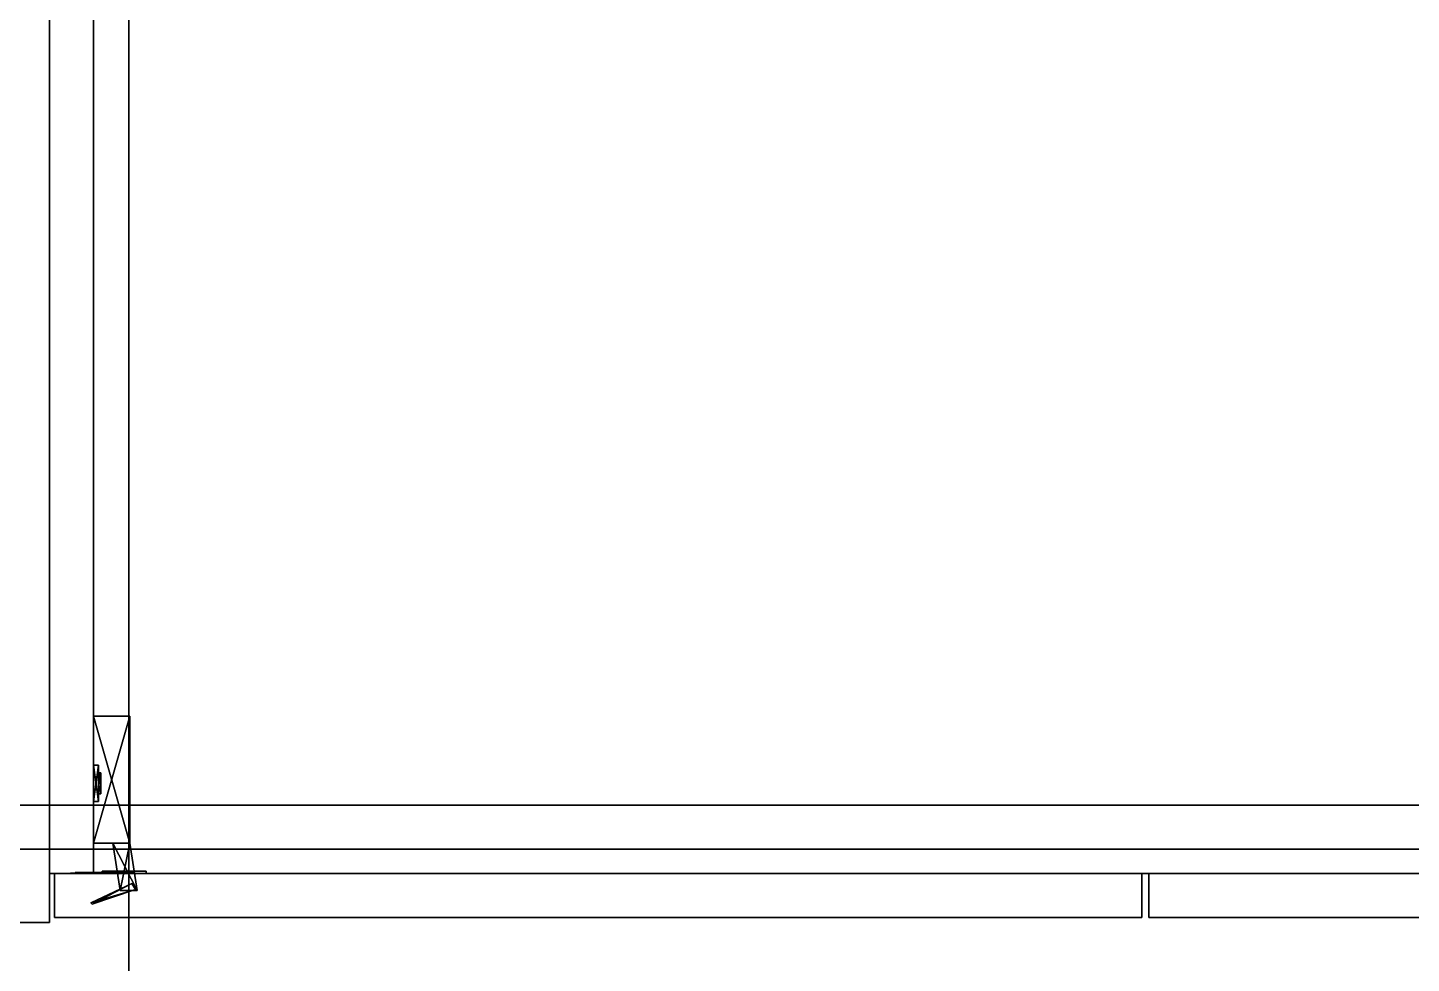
# Model space of a CAD drawing. Extents: x 0 to 5228, y -2725 to 0.
# Drawn here: x 1448 to 2014, y -767 to -383 of the extents above; entities that cross this region are included whole.
import ezdxf

# ---------------------------------------------------------------- set-up
doc = ezdxf.new("R2010")
doc.units = 0
for name, color, linetype in [('LAYER0', 7, 'CONTINUOUS'), ('LAYER1', 7, 'CONTINUOUS'), ('LAYER164', 7, 'CONTINUOUS'), ('LAYER165', 7, 'CONTINUOUS'), ('LAYER167', 7, 'CONTINUOUS'), ('LAYER185', 28, 'CONTINUOUS'), ('LAYER186', 253, 'CONTINUOUS'), ('LAYER187', 28, 'CONTINUOUS'), ('LAYER188', 253, 'CONTINUOUS'), ('LAYER189', 251, 'CONTINUOUS'), ('LAYER194', 251, 'CONTINUOUS'), ('LAYER637', 251, 'CONTINUOUS'), ('LAYER638', 251, 'CONTINUOUS'), ('LAYER722', 16, 'CONTINUOUS'), ('LAYER754', 251, 'CONTINUOUS')]:
    doc.layers.add(name, color=color, linetype=linetype)

msp = doc.modelspace()

# ---------------------------------------------------------------- linework, layer by layer
at = {"layer": 'LAYER0', "invisible_edges": 1}
for points in [[(5227.5, 0), (0, -2725.14), (0, 0), (5227.5, 0)], [(5227.5, -2725.14, 5), (0, 0, 5), (0, -2725.14, 5), (5227.5, -2725.14, 5)], [(0, 0, 5), (5227.5, -2725.14, 5), (5227.5, 0, 5), (0, 0, 5)], [(0, -2725.14), (5227.5, 0), (5227.5, -2725.14), (0, -2725.14)]]:
    msp.add_3dface(points, dxfattribs=at)
at = {"layer": 'LAYER164', "invisible_edges": 1}
for points in [[(1474.5, -150, 2474), (2336.5, -730, 2474), (2336.5, -150, 2474), (1474.5, -150, 2474)], [(2336.5, -730, 2474), (1474.5, -150, 2474), (1474.5, -730, 2474), (2336.5, -730, 2474)], [(1474.5, -150, 2474), (1474.5, -730, 2456), (1474.5, -730, 2474), (1474.5, -150, 2474)], [(1474.5, -730, 2456), (1474.5, -150, 2474), (1474.5, -150, 2456), (1474.5, -730, 2456)], [(1474.5, -730, 2456), (2336.5, -150, 2456), (2336.5, -730, 2456), (1474.5, -730, 2456)], [(2336.5, -150, 2456), (1474.5, -730, 2456), (1474.5, -150, 2456), (2336.5, -150, 2456)], [(1474.5, -730, 2456), (2336.5, -730, 2474), (1474.5, -730, 2474), (1474.5, -730, 2456)], [(2336.5, -730, 2474), (1474.5, -730, 2456), (2336.5, -730, 2456), (2336.5, -730, 2474)]]:
    msp.add_3dface(points, dxfattribs=at)
at = {"layer": 'LAYER165', "invisible_edges": 1}
for points in [[(2336.5, -150, 1994), (1474.5, -730, 1994), (1474.5, -150, 1994), (2336.5, -150, 1994)], [(1474.5, -730, 1994), (2336.5, -150, 1994), (2336.5, -730, 1994), (1474.5, -730, 1994)], [(1474.5, -150, 2012), (1474.5, -730, 1994), (1474.5, -730, 2012), (1474.5, -150, 2012)], [(1474.5, -730, 1994), (1474.5, -150, 2012), (1474.5, -150, 1994), (1474.5, -730, 1994)], [(2336.5, -730, 2012), (1474.5, -150, 2012), (1474.5, -730, 2012), (2336.5, -730, 2012)], [(1474.5, -150, 2012), (2336.5, -730, 2012), (2336.5, -150, 2012), (1474.5, -150, 2012)], [(2336.5, -730, 2012), (1474.5, -730, 1994), (2336.5, -730, 1994), (2336.5, -730, 2012)], [(1474.5, -730, 1994), (2336.5, -730, 2012), (1474.5, -730, 2012), (1474.5, -730, 1994)]]:
    msp.add_3dface(points, dxfattribs=at)
at = {"layer": 'LAYER167', "invisible_edges": 1}
for points in [[(1456.5, -150, 1993), (1474.5, -730, 1993), (1456.5, -730, 1993), (1456.5, -150, 1993)], [(1474.5, -730, 1993), (1456.5, -150, 1993), (1474.5, -150, 1993), (1474.5, -730, 1993)], [(1474.5, -150, 2475), (1456.5, -730, 2475), (1474.5, -730, 2475), (1474.5, -150, 2475)], [(1456.5, -730, 2475), (1474.5, -150, 2475), (1456.5, -150, 2475), (1456.5, -730, 2475)], [(1456.5, -730, 2475), (1456.5, -150, 1993), (1456.5, -730, 1993), (1456.5, -730, 2475)], [(1456.5, -150, 1993), (1456.5, -730, 2475), (1456.5, -150, 2475), (1456.5, -150, 1993)], [(1474.5, -150, 2475), (1474.5, -730, 1993), (1474.5, -150, 1993), (1474.5, -150, 2475)], [(1474.5, -730, 1993), (1474.5, -150, 2475), (1474.5, -730, 2475), (1474.5, -730, 1993)], [(1456.5, -730, 2475), (1474.5, -730, 1993), (1474.5, -730, 2475), (1456.5, -730, 2475)], [(1474.5, -730, 1993), (1456.5, -730, 2475), (1456.5, -730, 1993), (1474.5, -730, 1993)]]:
    msp.add_3dface(points, dxfattribs=at)
at = {"layer": 'LAYER185'}
for points, invisible_edges in [([(1465.99, -729.75, 2091.025), (1465, -729.75, 2096), (1467, -729.75, 2096), (1467, -729.75, 2090.5)], 10), ([(1465, -729.75, 2096), (1465.99, -729.75, 2100.975), (1467, -729.75, 2101.5), (1467, -729.75, 2096)], 10), ([(1468.807, -729.75, 2086.808), (1465.99, -729.75, 2091.025), (1467, -729.75, 2090.5), (1470.5, -729.75, 2090.5)], 10), ([(1465.99, -729.75, 2100.975), (1468.807, -729.75, 2105.192), (1470.5, -729.75, 2101.5), (1467, -729.75, 2101.5)], 10), ([(1467, -729.5, 2101.5), (1467, -729.5, 2090.5), (1474, -729.5, 2090.5), (1473.79, -729.5, 2101.317)], 4), ([(1473.025, -729.75, 2083.99), (1468.807, -729.75, 2086.808), (1470.5, -729.75, 2090.5), (1474, -729.75, 2090.5)], 10), ([(1468.807, -729.75, 2105.192), (1473.025, -729.75, 2108.01), (1474, -729.75, 2101.5), (1470.5, -729.75, 2101.5)], 10), ([(1478, -729.75, 2083), (1473.025, -729.75, 2083.99), (1474, -729.75, 2090.5), (1478, -729.75, 2087)], 2), ([(1473.025, -729.75, 2108.01), (1478, -729.75, 2109), (1478, -729.75, 2105), (1474, -729.75, 2101.5)], 8), ([(1473.79, -729.5, 2101.317), (1474, -729.5, 2090.5), (1478, -729.5, 2087), (1478, -729.5, 2105)], 5), ([(1496, -729, 2075), (1491, -729, 2087), (1478, -729, 2087), (1478, -729, 2075)], 1), ([(1496, -729, 2117), (1491, -729, 2105), (1478, -729, 2105), (1478, -729, 2117)], 1), ([(1478, -729.5, 2105), (1478, -729.5, 2087), (1491, -729.5, 2087), (1491, -729.5, 2105)], 1), ([(1496, -729, 2117), (1496, -729, 2075), (1491, -729, 2087), (1491, -729, 2105)], 10)]:
    msp.add_3dface(points, dxfattribs=dict(at, invisible_edges=invisible_edges))
for points in [[(1496, -729, 2075), (1478, -729, 2075), (1478, -729, 2075), (1496, -729, 2075)], [(1496, -729, 2117), (1478, -729, 2117), (1478, -729, 2117), (1496, -729, 2117)], [(1491, -729, 2087), (1491, -730, 2087), (1478, -730, 2087), (1478, -729, 2087)], [(1478, -729, 2087), (1478, -730, 2087), (1478, -730, 2075), (1478, -729, 2075)], [(1478, -729, 2075), (1478, -730, 2075), (1496, -730, 2075), (1496, -729, 2075)], [(1491, -729, 2105), (1491, -730, 2105), (1478, -730, 2105), (1478, -729, 2105)], [(1478, -729, 2105), (1478, -730, 2105), (1478, -730, 2117), (1478, -729, 2117)], [(1478, -729, 2117), (1478, -730, 2117), (1496, -730, 2117), (1496, -729, 2117)], [(1478, -730, 2087), (1478, -730, 2075), (1478, -730, 2087)], [(1478, -730, 2105), (1478, -730, 2117), (1478, -730, 2105)], [(1496, -730, 2075), (1478, -730, 2075), (1478, -730, 2117), (1496, -730, 2117)], [(1491, -729, 2087), (1491, -730, 2087), (1491, -730, 2105), (1491, -729, 2105)], [(1491, -730, 2087), (1491, -730, 2105), (1491, -730, 2087)], [(1496, -729, 2117), (1496, -730, 2117), (1496, -729, 2117)], [(1496, -730, 2075), (1496, -730, 2117), (1496, -729, 2117), (1496, -729, 2075)]]:
    msp.add_3dface(points, dxfattribs=at)
at = {"layer": 'LAYER186'}
for points in [[(1474.5, -665.5, 2089.217), (1489.421, -717.5, 2089.217), (1474.5, -717.5, 2089.217), (1474.5, -665.5, 2089.217)], [(1489.421, -665.5, 2089.217), (1489.421, -717.5, 2089.217), (1474.5, -665.5, 2089.217), (1489.421, -665.5, 2089.217)], [(1474.5, -665.5, 2102.783), (1489.421, -665.5, 2089.217), (1474.5, -665.5, 2089.217), (1474.5, -665.5, 2102.783)], [(1489.421, -665.5, 2102.783), (1489.421, -665.5, 2089.217), (1474.5, -665.5, 2102.783), (1489.421, -665.5, 2102.783)], [(1474.5, -717.5, 2102.783), (1489.421, -665.5, 2102.783), (1474.5, -665.5, 2102.783), (1474.5, -717.5, 2102.783)], [(1489.421, -717.5, 2102.783), (1489.421, -665.5, 2102.783), (1474.5, -717.5, 2102.783), (1489.421, -717.5, 2102.783)], [(1489.421, -665.5, 2089.217), (1489.421, -717.5, 2102.783), (1489.421, -717.5, 2089.217), (1489.421, -665.5, 2089.217)], [(1489.421, -665.5, 2102.783), (1489.421, -717.5, 2102.783), (1489.421, -665.5, 2089.217), (1489.421, -665.5, 2102.783)], [(1474.5, -685.5, 2122), (1474.5, -700.5, 2122), (1476.489, -700.5, 2122), (1474.5, -685.5, 2122)], [(1476.489, -685.5, 2122), (1474.5, -685.5, 2122), (1476.489, -700.5, 2122), (1476.489, -685.5, 2122)], [(1474.5, -685.5, 2070), (1474.5, -685.5, 2122), (1476.489, -685.5, 2122), (1474.5, -685.5, 2070)], [(1476.489, -685.5, 2070), (1474.5, -685.5, 2070), (1476.489, -685.5, 2122), (1476.489, -685.5, 2070)], [(1474.5, -700.5, 2070), (1474.5, -685.5, 2070), (1476.489, -685.5, 2070), (1474.5, -700.5, 2070)], [(1476.489, -700.5, 2070), (1474.5, -700.5, 2070), (1476.489, -685.5, 2070), (1476.489, -700.5, 2070)], [(1476.489, -685.5, 2122), (1476.489, -700.5, 2122), (1476.489, -700.5, 2070), (1476.489, -685.5, 2122)], [(1476.489, -685.5, 2070), (1476.489, -685.5, 2122), (1476.489, -700.5, 2070), (1476.489, -685.5, 2070)], [(1476.489, -693, 2109.291), (1477.484, -688.7573, 2114.087), (1477.484, -693, 2109.291), (1476.489, -693, 2109.291)], [(1476.489, -688.7573, 2114.087), (1477.484, -688.7573, 2114.087), (1476.489, -693, 2109.291), (1476.489, -688.7573, 2114.087)], [(1476.489, -688.7573, 2114.087), (1477.484, -693, 2118.883), (1477.484, -688.7573, 2114.087), (1476.489, -688.7573, 2114.087)], [(1476.489, -693, 2118.883), (1477.484, -693, 2118.883), (1476.489, -688.7573, 2114.087), (1476.489, -693, 2118.883)], [(1476.489, -693, 2109.291), (1476.489, -688.7573, 2114.087), (1476.489, -693, 2118.883), (1476.489, -693, 2109.291)], [(1476.489, -693, 2073.117), (1477.484, -688.7573, 2077.913), (1477.484, -693, 2073.117), (1476.489, -693, 2073.117)], [(1476.489, -688.7573, 2077.913), (1477.484, -688.7573, 2077.913), (1476.489, -693, 2073.117), (1476.489, -688.7573, 2077.913)], [(1476.489, -688.7573, 2077.913), (1477.484, -693, 2082.709), (1477.484, -688.7573, 2077.913), (1476.489, -688.7573, 2077.913)], [(1476.489, -693, 2082.709), (1477.484, -693, 2082.709), (1476.489, -688.7573, 2077.913), (1476.489, -693, 2082.709)], [(1476.489, -693, 2073.117), (1476.489, -688.7573, 2077.913), (1476.489, -693, 2082.709), (1476.489, -693, 2073.117)], [(1477.484, -697.2427, 2114.087), (1477.484, -688.7573, 2114.087), (1477.484, -693, 2118.883), (1477.484, -697.2427, 2114.087)], [(1477.484, -693, 2109.291), (1477.484, -688.7573, 2114.087), (1477.484, -697.2427, 2114.087), (1477.484, -693, 2109.291)], [(1477.484, -697.2427, 2077.913), (1477.484, -688.7573, 2077.913), (1477.484, -693, 2082.709), (1477.484, -697.2427, 2077.913)], [(1477.484, -693, 2073.117), (1477.484, -688.7573, 2077.913), (1477.484, -697.2427, 2077.913), (1477.484, -693, 2073.117)], [(1476.489, -697.2427, 2114.087), (1477.484, -693, 2109.291), (1477.484, -697.2427, 2114.087), (1476.489, -697.2427, 2114.087)], [(1476.489, -693, 2109.291), (1477.484, -693, 2109.291), (1476.489, -697.2427, 2114.087), (1476.489, -693, 2109.291)], [(1476.489, -697.2427, 2114.087), (1476.489, -693, 2109.291), (1476.489, -693, 2118.883), (1476.489, -697.2427, 2114.087)], [(1476.489, -697.2427, 2114.087), (1477.484, -693, 2118.883), (1476.489, -693, 2118.883), (1476.489, -697.2427, 2114.087)], [(1477.484, -697.2427, 2114.087), (1477.484, -693, 2118.883), (1476.489, -697.2427, 2114.087), (1477.484, -697.2427, 2114.087)], [(1476.489, -697.2427, 2077.913), (1477.484, -693, 2073.117), (1477.484, -697.2427, 2077.913), (1476.489, -697.2427, 2077.913)], [(1476.489, -693, 2073.117), (1477.484, -693, 2073.117), (1476.489, -697.2427, 2077.913), (1476.489, -693, 2073.117)], [(1476.489, -697.2427, 2077.913), (1476.489, -693, 2073.117), (1476.489, -693, 2082.709), (1476.489, -697.2427, 2077.913)], [(1476.489, -697.2427, 2077.913), (1477.484, -693, 2082.709), (1476.489, -693, 2082.709), (1476.489, -697.2427, 2077.913)], [(1477.484, -697.2427, 2077.913), (1477.484, -693, 2082.709), (1476.489, -697.2427, 2077.913), (1477.484, -697.2427, 2077.913)], [(1476.489, -700.5, 2122), (1474.5, -700.5, 2122), (1474.5, -700.5, 2070), (1476.489, -700.5, 2122)], [(1476.489, -700.5, 2070), (1476.489, -700.5, 2122), (1474.5, -700.5, 2070), (1476.489, -700.5, 2070)], [(1482.458, -717.5, 2089.217), (1492.406, -736.8652, 2089.217), (1485.442, -736.8652, 2089.217), (1482.458, -717.5, 2089.217)], [(1489.421, -717.5, 2089.217), (1492.406, -736.8652, 2089.217), (1482.458, -717.5, 2089.217), (1489.421, -717.5, 2089.217)], [(1485.442, -736.8652, 2102.783), (1489.421, -717.5, 2102.783), (1482.458, -717.5, 2102.783), (1485.442, -736.8652, 2102.783)], [(1492.406, -736.8652, 2102.783), (1489.421, -717.5, 2102.783), (1485.442, -736.8652, 2102.783), (1492.406, -736.8652, 2102.783)], [(1489.421, -717.5, 2089.217), (1492.406, -736.8652, 2102.783), (1492.406, -736.8652, 2089.217), (1489.421, -717.5, 2089.217)], [(1489.421, -717.5, 2102.783), (1492.406, -736.8652, 2102.783), (1489.421, -717.5, 2089.217), (1489.421, -717.5, 2102.783)], [(1490.192, -734.0752, 2090.348), (1473.909, -742.5, 2090.348), (1473.418, -741.9229, 2090.348), (1490.192, -734.0752, 2090.348)], [(1473.418, -741.9229, 2101.652), (1491.682, -736.4556, 2101.652), (1490.192, -734.0752, 2101.652), (1473.418, -741.9229, 2101.652)], [(1473.909, -742.5, 2101.652), (1491.682, -736.4556, 2101.652), (1473.418, -741.9229, 2101.652), (1473.909, -742.5, 2101.652)], [(1491.682, -736.4556, 2090.348), (1473.909, -742.5, 2090.348), (1490.192, -734.0752, 2090.348), (1491.682, -736.4556, 2090.348)], [(1491.682, -736.4556, 2090.348), (1473.909, -742.5, 2101.652), (1473.909, -742.5, 2090.348), (1491.682, -736.4556, 2090.348)], [(1491.682, -736.4556, 2101.652), (1473.909, -742.5, 2101.652), (1491.682, -736.4556, 2090.348), (1491.682, -736.4556, 2101.652)]]:
    msp.add_3dface(points, dxfattribs=at)
at = {"layer": 'LAYER187'}
for points, invisible_edges in [([(1465.99, -729.75, 2367.025), (1465, -729.75, 2372), (1467, -729.75, 2372), (1467, -729.75, 2366.5)], 10), ([(1465, -729.75, 2372), (1465.99, -729.75, 2376.975), (1467, -729.75, 2377.5), (1467, -729.75, 2372)], 10), ([(1468.807, -729.75, 2362.808), (1465.99, -729.75, 2367.025), (1467, -729.75, 2366.5), (1470.5, -729.75, 2366.5)], 10), ([(1465.99, -729.75, 2376.975), (1468.807, -729.75, 2381.192), (1470.5, -729.75, 2377.5), (1467, -729.75, 2377.5)], 10), ([(1467, -729.5, 2377.5), (1467, -729.5, 2366.5), (1474, -729.5, 2366.5), (1473.79, -729.5, 2377.317)], 4), ([(1473.025, -729.75, 2359.99), (1468.807, -729.75, 2362.808), (1470.5, -729.75, 2366.5), (1474, -729.75, 2366.5)], 10), ([(1468.807, -729.75, 2381.192), (1473.025, -729.75, 2384.01), (1474, -729.75, 2377.5), (1470.5, -729.75, 2377.5)], 10), ([(1478, -729.75, 2359), (1473.025, -729.75, 2359.99), (1474, -729.75, 2366.5), (1478, -729.75, 2363)], 2), ([(1473.025, -729.75, 2384.01), (1478, -729.75, 2385), (1478, -729.75, 2381), (1474, -729.75, 2377.5)], 8), ([(1473.79, -729.5, 2377.317), (1474, -729.5, 2366.5), (1478, -729.5, 2363), (1478, -729.5, 2381)], 5), ([(1496, -729, 2351), (1491, -729, 2363), (1478, -729, 2363), (1478, -729, 2351)], 1), ([(1496, -729, 2393), (1491, -729, 2381), (1478, -729, 2381), (1478, -729, 2393)], 1), ([(1478, -729.5, 2381), (1478, -729.5, 2363), (1491, -729.5, 2363), (1491, -729.5, 2381)], 1), ([(1496, -729, 2393), (1496, -729, 2351), (1491, -729, 2363), (1491, -729, 2381)], 10)]:
    msp.add_3dface(points, dxfattribs=dict(at, invisible_edges=invisible_edges))
for points in [[(1496, -729, 2351), (1478, -729, 2351), (1478, -729, 2351), (1496, -729, 2351)], [(1496, -729, 2393), (1478, -729, 2393), (1478, -729, 2393), (1496, -729, 2393)], [(1491, -729, 2363), (1491, -730, 2363), (1478, -730, 2363), (1478, -729, 2363)], [(1478, -729, 2363), (1478, -730, 2363), (1478, -730, 2351), (1478, -729, 2351)], [(1478, -729, 2351), (1478, -730, 2351), (1496, -730, 2351), (1496, -729, 2351)], [(1491, -729, 2381), (1491, -730, 2381), (1478, -730, 2381), (1478, -729, 2381)], [(1478, -729, 2381), (1478, -730, 2381), (1478, -730, 2393), (1478, -729, 2393)], [(1478, -729, 2393), (1478, -730, 2393), (1496, -730, 2393), (1496, -729, 2393)], [(1478, -730, 2363), (1478, -730, 2351), (1478, -730, 2363)], [(1478, -730, 2381), (1478, -730, 2393), (1478, -730, 2381)], [(1496, -730, 2351), (1478, -730, 2351), (1478, -730, 2393), (1496, -730, 2393)], [(1491, -729, 2363), (1491, -730, 2363), (1491, -730, 2381), (1491, -729, 2381)], [(1491, -730, 2363), (1491, -730, 2381), (1491, -730, 2363)], [(1496, -729, 2393), (1496, -730, 2393), (1496, -729, 2393)], [(1496, -730, 2351), (1496, -730, 2393), (1496, -729, 2393), (1496, -729, 2351)]]:
    msp.add_3dface(points, dxfattribs=at)
at = {"layer": 'LAYER188'}
for points in [[(1474.5, -665.5, 2365.217), (1489.421, -717.5, 2365.217), (1474.5, -717.5, 2365.217), (1474.5, -665.5, 2365.217)], [(1489.421, -665.5, 2365.217), (1489.421, -717.5, 2365.217), (1474.5, -665.5, 2365.217), (1489.421, -665.5, 2365.217)], [(1474.5, -665.5, 2378.783), (1489.421, -665.5, 2365.217), (1474.5, -665.5, 2365.217), (1474.5, -665.5, 2378.783)], [(1489.421, -665.5, 2378.783), (1489.421, -665.5, 2365.217), (1474.5, -665.5, 2378.783), (1489.421, -665.5, 2378.783)], [(1474.5, -717.5, 2378.783), (1489.421, -665.5, 2378.783), (1474.5, -665.5, 2378.783), (1474.5, -717.5, 2378.783)], [(1489.421, -717.5, 2378.783), (1489.421, -665.5, 2378.783), (1474.5, -717.5, 2378.783), (1489.421, -717.5, 2378.783)], [(1489.421, -665.5, 2365.217), (1489.421, -717.5, 2378.783), (1489.421, -717.5, 2365.217), (1489.421, -665.5, 2365.217)], [(1489.421, -665.5, 2378.783), (1489.421, -717.5, 2378.783), (1489.421, -665.5, 2365.217), (1489.421, -665.5, 2378.783)], [(1474.5, -685.5, 2398), (1474.5, -700.5, 2398), (1476.489, -700.5, 2398), (1474.5, -685.5, 2398)], [(1476.489, -685.5, 2398), (1474.5, -685.5, 2398), (1476.489, -700.5, 2398), (1476.489, -685.5, 2398)], [(1474.5, -685.5, 2346), (1474.5, -685.5, 2398), (1476.489, -685.5, 2398), (1474.5, -685.5, 2346)], [(1476.489, -685.5, 2346), (1474.5, -685.5, 2346), (1476.489, -685.5, 2398), (1476.489, -685.5, 2346)], [(1474.5, -700.5, 2346), (1474.5, -685.5, 2346), (1476.489, -685.5, 2346), (1474.5, -700.5, 2346)], [(1476.489, -700.5, 2346), (1474.5, -700.5, 2346), (1476.489, -685.5, 2346), (1476.489, -700.5, 2346)], [(1476.489, -685.5, 2398), (1476.489, -700.5, 2398), (1476.489, -700.5, 2346), (1476.489, -685.5, 2398)], [(1476.489, -685.5, 2346), (1476.489, -685.5, 2398), (1476.489, -700.5, 2346), (1476.489, -685.5, 2346)], [(1476.489, -693, 2385.291), (1477.484, -688.7573, 2390.087), (1477.484, -693, 2385.291), (1476.489, -693, 2385.291)], [(1476.489, -688.7573, 2390.087), (1477.484, -688.7573, 2390.087), (1476.489, -693, 2385.291), (1476.489, -688.7573, 2390.087)], [(1476.489, -688.7573, 2390.087), (1477.484, -693, 2394.883), (1477.484, -688.7573, 2390.087), (1476.489, -688.7573, 2390.087)], [(1476.489, -693, 2394.883), (1477.484, -693, 2394.883), (1476.489, -688.7573, 2390.087), (1476.489, -693, 2394.883)], [(1476.489, -693, 2385.291), (1476.489, -688.7573, 2390.087), (1476.489, -693, 2394.883), (1476.489, -693, 2385.291)], [(1476.489, -693, 2349.117), (1477.484, -688.7573, 2353.913), (1477.484, -693, 2349.117), (1476.489, -693, 2349.117)], [(1476.489, -688.7573, 2353.913), (1477.484, -688.7573, 2353.913), (1476.489, -693, 2349.117), (1476.489, -688.7573, 2353.913)], [(1476.489, -688.7573, 2353.913), (1477.484, -693, 2358.709), (1477.484, -688.7573, 2353.913), (1476.489, -688.7573, 2353.913)], [(1476.489, -693, 2358.709), (1477.484, -693, 2358.709), (1476.489, -688.7573, 2353.913), (1476.489, -693, 2358.709)], [(1476.489, -693, 2349.117), (1476.489, -688.7573, 2353.913), (1476.489, -693, 2358.709), (1476.489, -693, 2349.117)], [(1477.484, -697.2427, 2390.087), (1477.484, -688.7573, 2390.087), (1477.484, -693, 2394.883), (1477.484, -697.2427, 2390.087)], [(1477.484, -693, 2385.291), (1477.484, -688.7573, 2390.087), (1477.484, -697.2427, 2390.087), (1477.484, -693, 2385.291)], [(1477.484, -697.2427, 2353.913), (1477.484, -688.7573, 2353.913), (1477.484, -693, 2358.709), (1477.484, -697.2427, 2353.913)], [(1477.484, -693, 2349.117), (1477.484, -688.7573, 2353.913), (1477.484, -697.2427, 2353.913), (1477.484, -693, 2349.117)], [(1476.489, -697.2427, 2390.087), (1477.484, -693, 2385.291), (1477.484, -697.2427, 2390.087), (1476.489, -697.2427, 2390.087)], [(1476.489, -693, 2385.291), (1477.484, -693, 2385.291), (1476.489, -697.2427, 2390.087), (1476.489, -693, 2385.291)], [(1476.489, -697.2427, 2390.087), (1476.489, -693, 2385.291), (1476.489, -693, 2394.883), (1476.489, -697.2427, 2390.087)], [(1476.489, -697.2427, 2390.087), (1477.484, -693, 2394.883), (1476.489, -693, 2394.883), (1476.489, -697.2427, 2390.087)], [(1477.484, -697.2427, 2390.087), (1477.484, -693, 2394.883), (1476.489, -697.2427, 2390.087), (1477.484, -697.2427, 2390.087)], [(1476.489, -697.2427, 2353.913), (1477.484, -693, 2349.117), (1477.484, -697.2427, 2353.913), (1476.489, -697.2427, 2353.913)], [(1476.489, -693, 2349.117), (1477.484, -693, 2349.117), (1476.489, -697.2427, 2353.913), (1476.489, -693, 2349.117)], [(1476.489, -697.2427, 2353.913), (1476.489, -693, 2349.117), (1476.489, -693, 2358.709), (1476.489, -697.2427, 2353.913)], [(1476.489, -697.2427, 2353.913), (1477.484, -693, 2358.709), (1476.489, -693, 2358.709), (1476.489, -697.2427, 2353.913)], [(1477.484, -697.2427, 2353.913), (1477.484, -693, 2358.709), (1476.489, -697.2427, 2353.913), (1477.484, -697.2427, 2353.913)], [(1476.489, -700.5, 2398), (1474.5, -700.5, 2398), (1474.5, -700.5, 2346), (1476.489, -700.5, 2398)], [(1476.489, -700.5, 2346), (1476.489, -700.5, 2398), (1474.5, -700.5, 2346), (1476.489, -700.5, 2346)], [(1482.458, -717.5, 2365.217), (1492.406, -736.8652, 2365.217), (1485.442, -736.8652, 2365.217), (1482.458, -717.5, 2365.217)], [(1489.421, -717.5, 2365.217), (1492.406, -736.8652, 2365.217), (1482.458, -717.5, 2365.217), (1489.421, -717.5, 2365.217)], [(1485.442, -736.8652, 2378.783), (1489.421, -717.5, 2378.783), (1482.458, -717.5, 2378.783), (1485.442, -736.8652, 2378.783)], [(1492.406, -736.8652, 2378.783), (1489.421, -717.5, 2378.783), (1485.442, -736.8652, 2378.783), (1492.406, -736.8652, 2378.783)], [(1489.421, -717.5, 2365.217), (1492.406, -736.8652, 2378.783), (1492.406, -736.8652, 2365.217), (1489.421, -717.5, 2365.217)], [(1489.421, -717.5, 2378.783), (1492.406, -736.8652, 2378.783), (1489.421, -717.5, 2365.217), (1489.421, -717.5, 2378.783)], [(1490.192, -734.0752, 2366.348), (1473.909, -742.5, 2366.348), (1473.418, -741.9229, 2366.348), (1490.192, -734.0752, 2366.348)], [(1473.418, -741.9229, 2377.652), (1491.682, -736.4556, 2377.652), (1490.192, -734.0752, 2377.652), (1473.418, -741.9229, 2377.652)], [(1473.909, -742.5, 2377.652), (1491.682, -736.4556, 2377.652), (1473.418, -741.9229, 2377.652), (1473.909, -742.5, 2377.652)], [(1491.682, -736.4556, 2366.348), (1473.909, -742.5, 2366.348), (1490.192, -734.0752, 2366.348), (1491.682, -736.4556, 2366.348)], [(1491.682, -736.4556, 2366.348), (1473.909, -742.5, 2377.652), (1473.909, -742.5, 2366.348), (1491.682, -736.4556, 2366.348)], [(1491.682, -736.4556, 2377.652), (1473.909, -742.5, 2377.652), (1491.682, -736.4556, 2366.348), (1491.682, -736.4556, 2377.652)]]:
    msp.add_3dface(points, dxfattribs=at)
at = {"layer": 'LAYER189', "invisible_edges": 1}
for points in [[(1904, -730, 1968), (1458.5, -730, 2472), (1904, -730, 2472), (1904, -730, 1968)], [(1458.5, -730, 2472), (1904, -730, 1968), (1458.5, -730, 1968), (1458.5, -730, 2472)], [(1904, -730, 1968), (1458.5, -748, 1968), (1458.5, -730, 1968), (1904, -730, 1968)], [(1458.5, -748, 1968), (1904, -730, 1968), (1904, -748, 1968), (1458.5, -748, 1968)], [(1458.5, -748, 1968), (1458.5, -730, 2472), (1458.5, -730, 1968), (1458.5, -748, 1968)], [(1458.5, -730, 2472), (1458.5, -748, 1968), (1458.5, -748, 2472), (1458.5, -730, 2472)], [(1904, -748, 2472), (1458.5, -730, 2472), (1458.5, -748, 2472), (1904, -748, 2472)], [(1458.5, -730, 2472), (1904, -748, 2472), (1904, -730, 2472), (1458.5, -730, 2472)], [(1904, -748, 2472), (1904, -730, 1968), (1904, -730, 2472), (1904, -748, 2472)], [(1904, -730, 1968), (1904, -748, 2472), (1904, -748, 1968), (1904, -730, 1968)], [(1458.5, -748, 1968), (1904, -748, 2472), (1458.5, -748, 2472), (1458.5, -748, 1968)], [(1904, -748, 2472), (1458.5, -748, 1968), (1904, -748, 1968), (1904, -748, 2472)]]:
    msp.add_3dface(points, dxfattribs=at)
at = {"layer": 'LAYER194', "invisible_edges": 1}
for points in [[(1907, -730, 2472), (2352.5, -730, 1968), (1907, -730, 1968), (1907, -730, 2472)], [(2352.5, -730, 1968), (1907, -730, 2472), (2352.5, -730, 2472), (2352.5, -730, 1968)], [(1907, -748, 1968), (2352.5, -730, 1968), (2352.5, -748, 1968), (1907, -748, 1968)], [(2352.5, -730, 1968), (1907, -748, 1968), (1907, -730, 1968), (2352.5, -730, 1968)], [(1907, -730, 2472), (2352.5, -748, 2472), (2352.5, -730, 2472), (1907, -730, 2472)], [(2352.5, -748, 2472), (1907, -730, 2472), (1907, -748, 2472), (2352.5, -748, 2472)], [(1907, -748, 1968), (1907, -730, 2472), (1907, -730, 1968), (1907, -748, 1968)], [(1907, -730, 2472), (1907, -748, 1968), (1907, -748, 2472), (1907, -730, 2472)], [(2352.5, -748, 2472), (1907, -748, 1968), (2352.5, -748, 1968), (2352.5, -748, 2472)], [(1907, -748, 1968), (2352.5, -748, 2472), (1907, -748, 2472), (1907, -748, 1968)]]:
    msp.add_3dface(points, dxfattribs=at)
at = {"layer": 'LAYER637', "invisible_edges": 1}
for points in [[(2354.5, -150, 1975), (1456.5, -730, 1975), (1456.5, -150, 1975), (2354.5, -150, 1975)], [(1456.5, -730, 1975), (2354.5, -150, 1975), (2354.5, -730, 1975), (1456.5, -730, 1975)], [(1456.5, -150, 1993), (1456.5, -730, 1975), (1456.5, -730, 1993), (1456.5, -150, 1993)], [(1456.5, -730, 1975), (1456.5, -150, 1993), (1456.5, -150, 1975), (1456.5, -730, 1975)], [(2354.5, -730, 1993), (1456.5, -150, 1993), (1456.5, -730, 1993), (2354.5, -730, 1993)], [(1456.5, -150, 1993), (2354.5, -730, 1993), (2354.5, -150, 1993), (1456.5, -150, 1993)], [(2354.5, -730, 1993), (1456.5, -730, 1975), (2354.5, -730, 1975), (2354.5, -730, 1993)], [(1456.5, -730, 1975), (2354.5, -730, 1993), (1456.5, -730, 1993), (1456.5, -730, 1975)]]:
    msp.add_3dface(points, dxfattribs=at)
at = {"layer": 'LAYER638', "invisible_edges": 1}
for points in [[(1438.5, -150, 155), (1456.5, -750, 155), (1438.5, -750, 155), (1438.5, -150, 155)], [(1456.5, -750, 155), (1438.5, -150, 155), (1456.5, -150, 155), (1456.5, -750, 155)], [(1456.5, -150, 2475), (1438.5, -750, 2475), (1456.5, -750, 2475), (1456.5, -150, 2475)], [(1438.5, -750, 2475), (1456.5, -150, 2475), (1438.5, -150, 2475), (1438.5, -750, 2475)], [(1456.5, -150, 2475), (1456.5, -750, 155), (1456.5, -150, 155), (1456.5, -150, 2475)], [(1456.5, -750, 155), (1456.5, -150, 2475), (1456.5, -750, 2475), (1456.5, -750, 155)], [(1438.5, -750, 2475), (1456.5, -750, 155), (1456.5, -750, 2475), (1438.5, -750, 2475)], [(1456.5, -750, 155), (1438.5, -750, 2475), (1438.5, -750, 155), (1456.5, -750, 155)]]:
    msp.add_3dface(points, dxfattribs=at)
at = {"layer": 'LAYER722', "invisible_edges": 1}
for points in [[(2324, -200, 5), (1489, -950, 5), (1489, -200, 5), (2324, -200, 5)], [(1489, -950, 5), (2324, -200, 5), (2324, -950, 5), (1489, -950, 5)], [(1489, -200, 1905), (1489, -950, 5), (1489, -950, 1905), (1489, -200, 1905)], [(1489, -950, 5), (1489, -200, 1905), (1489, -200, 5), (1489, -950, 5)], [(2324, -950, 1905), (1489, -200, 1905), (1489, -950, 1905), (2324, -950, 1905)], [(1489, -200, 1905), (2324, -950, 1905), (2324, -200, 1905), (1489, -200, 1905)]]:
    msp.add_3dface(points, dxfattribs=at)
at = {"layer": 'LAYER754', "invisible_edges": 1}
for points in [[(3038.5, -702, 2545), (1218.5, -702, 2475), (1218.5, -702, 2545), (3038.5, -702, 2545)], [(1218.5, -702, 2475), (3038.5, -702, 2545), (3038.5, -702, 2475), (1218.5, -702, 2475)], [(3038.5, -720, 2475), (1218.5, -702, 2475), (3038.5, -702, 2475), (3038.5, -720, 2475)], [(1218.5, -702, 2475), (3038.5, -720, 2475), (1218.5, -720, 2475), (1218.5, -702, 2475)], [(1218.5, -720, 2545), (3038.5, -702, 2545), (1218.5, -702, 2545), (1218.5, -720, 2545)], [(3038.5, -702, 2545), (1218.5, -720, 2545), (3038.5, -720, 2545), (3038.5, -702, 2545)], [(3038.5, -720, 2475), (1218.5, -720, 2545), (1218.5, -720, 2475), (3038.5, -720, 2475)], [(1218.5, -720, 2545), (3038.5, -720, 2475), (3038.5, -720, 2545), (1218.5, -720, 2545)]]:
    msp.add_3dface(points, dxfattribs=at)

# ---------------------------------------------------------------- meshes
at = {"layer": 'LAYER1'}
mesh = msp.add_polymesh((6, 2), dxfattribs=at)
for k, corner in enumerate([(4927.5, -150, 2523), (977.5, -150, 2523), (4927.5, -330, 2523), (4927.5, -150, 2523), (5077.5, -330, 2523), (4927.5, -330, 2523), (5077.5, -2165, 2523), (5077.5, -330, 2523), (2281.5, -2165, 2523), (5077.5, -2165, 2523), (2281.5, -2315, 2523), (5227.5, -2315, 2523)]):
    mesh.set_mesh_vertex(divmod(k, 2), corner)
at = {"layer": 'LAYER185'}
mesh = msp.add_polymesh((2, 9), dxfattribs=at)
for k, corner in enumerate([(1478, -729.75, 2083), (1473.025, -729.75, 2083.99), (1468.807, -729.75, 2086.808), (1465.99, -729.75, 2091.025), (1465, -729.75, 2096), (1465.99, -729.75, 2100.975), (1468.807, -729.75, 2105.192), (1473.025, -729.75, 2108.01), (1478, -729.75, 2109), (1478, -730, 2083), (1473.025, -730, 2083.99), (1468.807, -730, 2086.808), (1465.99, -730, 2091.025), (1465, -730, 2096), (1465.99, -730, 2100.975), (1468.807, -730, 2105.192), (1473.025, -730, 2108.01), (1478, -730, 2109)]):
    mesh.set_mesh_vertex(divmod(k, 9), corner)
at = {"layer": 'LAYER187'}
mesh = msp.add_polymesh((2, 9), dxfattribs=at)
for k, corner in enumerate([(1478, -729.75, 2359), (1473.025, -729.75, 2359.99), (1468.807, -729.75, 2362.808), (1465.99, -729.75, 2367.025), (1465, -729.75, 2372), (1465.99, -729.75, 2376.975), (1468.807, -729.75, 2381.192), (1473.025, -729.75, 2384.01), (1478, -729.75, 2385), (1478, -730, 2359), (1473.025, -730, 2359.99), (1468.807, -730, 2362.808), (1465.99, -730, 2367.025), (1465, -730, 2372), (1465.99, -730, 2376.975), (1468.807, -730, 2381.192), (1473.025, -730, 2384.01), (1478, -730, 2385)]):
    mesh.set_mesh_vertex(divmod(k, 9), corner)

doc.saveas('drawing.dxf')
